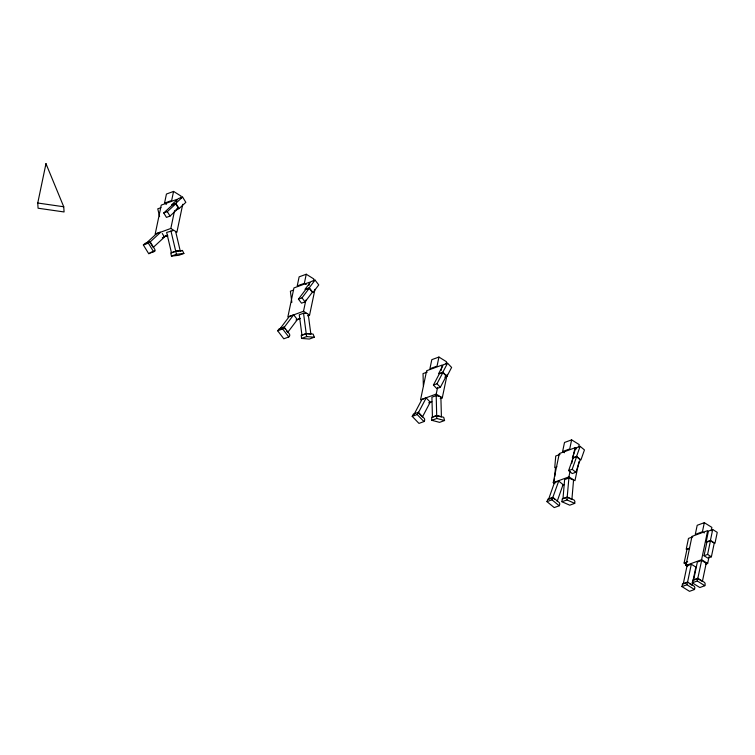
<?xml version="1.0" encoding="UTF-8"?>
<svg xmlns="http://www.w3.org/2000/svg" width="755" height="755" viewBox="0 0 755 755"><rect width="100%" height="100%" fill="white"/><g stroke="black" fill="none" stroke-linecap="round" stroke-linejoin="round"><path stroke-width="1.13" d="M154.888 250.924L154.907 249.527L150.028 241.581L145.045 243.412L143.356 244.969L148.773 253.793L154.888 250.924L149.905 252.755M554.349 481.001L554.538 478.774M554.727 476.547L555.491 467.628M561.975 501.764L562.22 498.866L567.213 497.035L574.206 500.121L574.904 501.424L574.734 503.358L569.751 505.189L561.975 501.764L566.958 499.933L574.734 503.358M562.966 498.904L564.617 479.595L568.892 478.019L573.555 480.076L571.903 499.395L567.241 497.337L564.032 498.517M566.958 499.933L568.892 478.019M37.75 203.019L45.97 163.665L63.741 206.766L64.071 211.957L38.071 208.22L37.75 203.019L63.741 206.766M166.43 204.303L164.543 203.123L166.44 194.035L173.565 191.421L181.143 196.149L180.671 198.423M173.565 191.421L171.659 200.509L164.543 203.123M176.444 201.604L176.906 199.367L161.24 205.124L155.162 234.201L170.838 228.454L174.575 210.56M182.738 204.275L176.897 232.238L170.838 228.454M306.247 274.235L299.131 276.849L297.225 285.937L304.35 283.323L306.247 274.235L313.835 278.963L313.353 281.238M308.899 285.541L309.597 282.181L293.931 287.938L287.853 317.015L303.519 311.268L305.86 300.084M307.502 315.816L309.588 315.052L314.967 289.325M438.938 357.049L437.041 366.137L429.916 368.751L431.813 359.663L438.938 357.049L446.526 361.777L446.045 364.052M441.118 370.592L442.288 364.995L426.622 370.752L420.544 399.829L436.211 394.082L437.617 387.372M440.193 398.631L442.279 397.866L447.186 374.376M554.963 483.728L553.236 482.643L559.304 453.566L574.98 447.809L576.716 448.895M564.504 452.745L562.607 451.565L564.504 442.477L571.629 439.863L579.208 444.591L578.736 446.866M571.629 439.863L569.732 448.951L562.607 451.565M553.236 482.643L568.902 476.896L570.072 471.299M571.705 463.476L574.98 447.809M578.943 461.664L574.97 480.68L568.902 476.896M686.937 564.834L684.096 563.06L686.937 549.432L689.608 548.451M685.927 565.457L691.995 536.38L707.671 530.623L701.593 559.71L685.927 565.457L687.654 566.543M681.935 586.597L682.501 583.87L687.494 582.048L694.317 586.305L694.883 587.683L694.506 589.504L689.513 591.335L681.935 586.597L686.918 584.766L694.506 589.504M686.918 584.766L687.494 582.048M687.512 582.407L691.306 564.23L695.865 567.071L692.061 585.248L689.334 583.549M704.321 522.677L697.195 525.291L695.298 534.38L702.424 531.765L704.321 522.677L711.899 527.405L711.191 530.812M692.26 582.813L692.835 580.085L697.818 578.255L704.641 582.511L705.208 583.898L704.83 585.71L699.847 587.541L692.26 582.813L697.252 580.982L704.83 585.71M697.252 580.982L701.64 560.446L706.189 563.287L702.395 581.463L697.837 578.623M704.038 555.746L706.888 542.109L710.446 540.806L714.239 543.166L711.389 556.803L707.831 558.105L704.038 555.746L707.595 554.434L711.389 556.803M707.595 554.434L710.446 540.806M710.427 540.438L712.701 529.529L717.25 532.369L714.976 543.279L710.427 540.438L706.151 542.005L708.426 531.095L712.701 529.529M705.566 564.259L707.662 563.494L709.058 556.784M546.979 501.641L547.856 499.14L552.849 497.309L559.361 502.67L559.795 504.095L559.21 505.765L554.227 507.596L546.979 501.641L551.962 499.81L558.719 481.058L563.07 484.625L557.199 501.311M568.628 470.61L573.036 458.096L576.594 456.784L580.217 459.767L575.81 472.271L572.252 473.583L568.628 470.61L572.196 469.299L576.594 456.784M576.594 456.36L580.114 446.347L584.455 449.923L580.935 459.927L576.594 456.36L572.318 457.926L575.838 447.923L580.114 446.347M412.202 416.354L413.381 414.118L418.364 412.287L424.452 418.638L424.735 420.091L423.951 421.573L418.968 423.404L412.202 416.354L417.185 414.523L418.364 412.287M414.07 414.344L421.903 399.48L425.112 398.3M433.417 385.059L439.287 373.914L442.855 372.611L446.233 376.132L440.363 387.287L436.796 388.589L433.417 385.059L436.975 383.757L442.855 372.611M447.564 363.202L443.289 364.778L438.598 373.697L442.864 372.121L447.564 363.202L451.622 367.44L446.932 376.358L444.789 377.141M298.442 299.159L305.671 289.599L309.229 288.287L312.306 292.298L305.077 301.868L301.519 303.17L298.442 299.159L302 297.857L309.229 288.287M309.276 287.759L315.061 280.105L318.752 284.918L312.966 292.572L309.276 287.759L305.001 289.325L310.786 281.672L315.061 280.105M277.651 330.775L279.095 328.859L284.078 327.028L289.618 334.248L289.75 335.692L288.787 336.966L283.805 338.797L277.651 330.775L282.634 328.944L284.078 327.028M279.756 329.133L289.392 316.373L292.6 315.203M280.832 328.736L284.031 327.566L293.667 314.807M163.75 212.967L172.187 205.162L175.755 203.859L178.463 208.276L170.017 216.072L166.459 217.383L163.75 212.967L167.308 211.655L175.755 203.859M182.587 197.046L178.312 198.612L171.564 204.85L175.839 203.284L182.587 197.046L185.843 202.34L179.086 208.578L175.887 209.758M145.668 243.714L156.927 233.323L160.126 232.144M143.356 244.969L148.339 243.138L150.028 241.581M160.334 232.549L149.943 242.147L153.199 247.451L164.458 237.051L162.287 233.512M160.975 207.644L157.767 208.824L159.607 216.628M176.679 208.927L178.463 208.276M173.159 230.605L166.647 232.417L171.47 252.85L175.736 251.283L180.2 250.802L175.651 231.502M167.667 235.258L164.996 236.239L167.789 235.938M163.316 237.221L167.497 235.692M162.316 237.834L164.458 237.051M180.426 251.198L182.417 250.462L183.88 253.453L178.897 255.284L171.46 256.087L170.734 253.019L175.726 251.189L182.417 250.462M171.46 256.087L176.444 254.256L183.88 253.453M293.582 290.033L290.382 291.213L291.855 302.368M307.002 313.514L303.538 313.231L299.263 314.807L301.962 335.258L306.237 333.691L310.852 334.069L308.304 314.75M298.612 319.035L300.396 318.384M296.007 320.035L300.188 318.506M301.623 338.429L306.606 336.598L314.307 337.221L313.136 334.087L306.209 333.531L301.217 335.352L301.623 338.429L309.323 339.052L314.307 337.221M427.311 372.026L423.036 373.602L423.347 385.645M439.939 396.601L436.192 395.62L431.917 397.187L432.445 417.27L436.72 415.703L441.411 416.93L440.882 396.847M428.698 402.849L431.832 401.698M431.775 420.318L436.767 418.487L444.572 420.526L443.714 417.307L436.683 415.467L431.7 417.298L431.775 420.318L439.589 422.356L444.572 420.526M560.012 454.434L555.737 456.001L554.746 467.59L556.879 466.807M557.652 481.445L554.453 482.624L548.574 499.31L551.782 498.13M562.437 485.286L564.523 484.512M692.76 536.852L688.484 538.419L686.201 549.329L689.409 548.149M684.096 563.06L687.654 561.758M691.306 564.23L687.041 565.806L683.237 583.983L686.446 582.803M701.64 560.446L697.365 562.013L693.571 580.189L696.771 579.01M304.35 283.323L306.247 284.503M702.424 531.765L704.321 532.945M303.519 311.268L309.588 315.052M436.211 394.082L442.279 397.866M701.593 559.71L707.662 563.494M572.196 469.299L575.81 472.271M552.849 497.734L554.585 499.168M551.962 499.81L559.21 505.765M442.864 372.121L446.932 376.358M436.975 383.757L440.363 387.287M417.185 414.523L423.951 421.573M302 297.857L305.077 301.868M294.29 315.609L297.366 319.62L287.721 332.379L286.494 330.775M284.031 327.566L285.267 329.171M282.634 328.944L288.787 336.966M175.839 203.284L179.086 208.578M167.308 211.655L170.017 216.072M148.339 243.138L153.765 251.962M170.923 230.851L176.444 254.256M303.538 313.231L306.606 336.598M45.97 163.665L46.102 165.741M436.192 395.62L436.767 418.487M426.179 397.913L418.345 412.777L422.404 417.005L430.237 402.141L426.179 397.913"/></g></svg>
